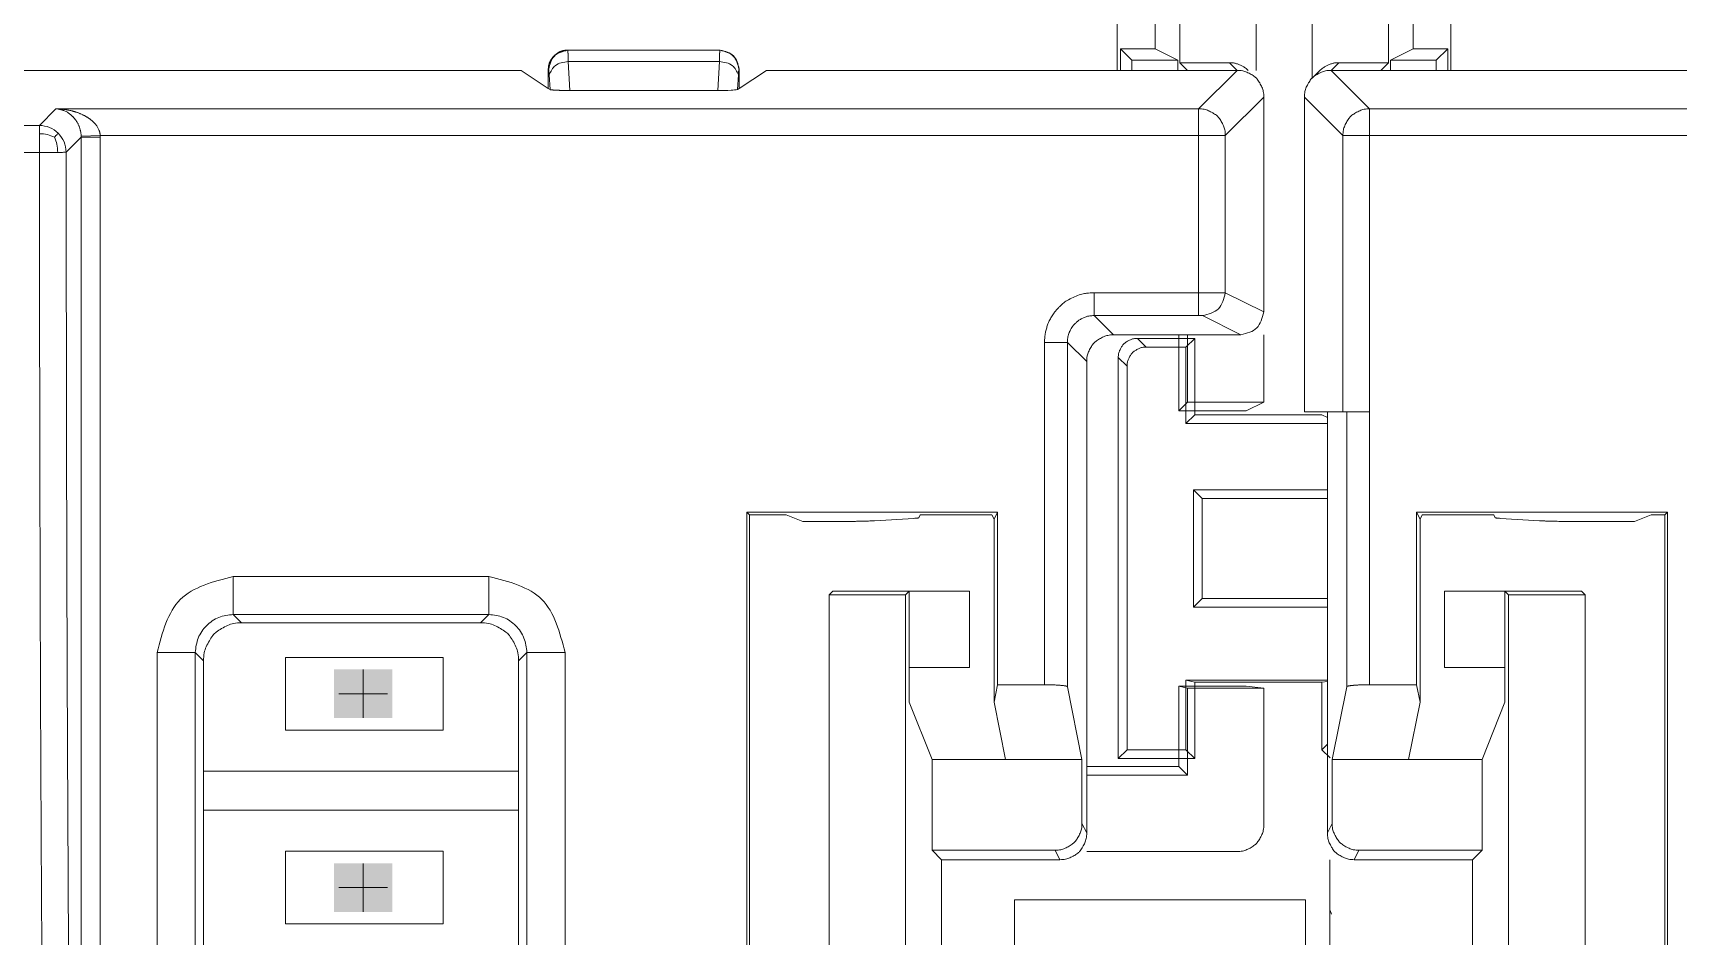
# Model space of a CAD drawing. Header units: inches. Extents: x 75782 to 87231, y -34126 to -18655.
# Drawn here: x 78705 to 78776.4, y -29340 to -29300.8 of the extents above; entities that cross this region are included whole.
import ezdxf

# ---------------------------------------------------------------- set-up
doc = ezdxf.new("R2010")
doc.units = ezdxf.units.IN
doc.header["$MEASUREMENT"] = 0
doc.linetypes.add('DASHED', pattern=[19.05, 12.7, -6.35])
doc.layers.add('COMPONENTES', color=251, linetype='Continuous', lineweight=18)

# ---------------------------------------------------------------- blocks, each defined once
blk = doc.blocks.new('AK2-XM')
at = {"layer": 'COMPONENTES'}
for p, q in [((31785.659, 23374.168), (31785.659, 23401.836)), ((32010.949, 23374.168), (32010.949, 23401.836)), ((31779.628, 23373.817), (31779.628, 23378.604)), ((32016.98, 23374.168), (32016.98, 23378.604)), ((31782.948, 23374.499), (31782.948, 23377.469)), ((32013.66, 23377.469), (32013.66, 23374.499)), ((31784.02, 23375.101), (31784.02, 23376.397)), ((32012.588, 23376.397), (32012.588, 23375.101)), ((31784.02, 23375.101), (31783.03, 23374.606)), ((31784.02, 23375.101), (31785.518, 23375.101)), ((31785.518, 23375.101), (31785.023, 23374.606)), ((31785.518, 23375.101), (31785.518, 23374.168)), ((32012.588, 23375.101), (32011.091, 23375.101)), ((32011.091, 23375.101), (32011.586, 23374.606)), ((32011.091, 23375.101), (32011.091, 23374.168)), ((32013.579, 23374.606), (32012.588, 23375.101)), ((31780.461, 23374.168), (31780.792, 23374.499)), ((31780.792, 23374.499), (31782.948, 23374.499)), ((31782.618, 23374.168), (31782.948, 23374.499)), ((31785.023, 23374.606), (31783.03, 23374.606)), ((31783.03, 23374.606), (31783.03, 23374.168)), ((31785.023, 23374.606), (31785.023, 23374.168)), ((31987.068, 23375.048), (31993.705, 23375.048)), ((31987.068, 23375.048), (31987.078, 23375.041)), ((31987.078, 23375.041), (31993.695, 23375.041)), ((31987.108, 23374.557), (31993.666, 23374.557)), ((31987.108, 23374.557), (31987.174, 23373.293)), ((31993.666, 23374.557), (31993.599, 23373.293)), ((31993.705, 23375.048), (31993.695, 23375.041)), ((32011.586, 23374.606), (32011.586, 23374.168)), ((32013.579, 23374.606), (32011.586, 23374.606)), ((32013.579, 23374.168), (32013.579, 23374.606)), ((32013.66, 23374.499), (32015.817, 23374.499)), ((32013.66, 23374.499), (32013.99, 23374.168)), ((32015.817, 23374.499), (32016.147, 23374.168)), ((31779.639, 23373.828), (31779.969, 23374.158)), ((31800.896, 23374.168), (31780.459, 23374.168)), ((31782.129, 23372.498), (31780.459, 23374.168)), ((31780.461, 23374.168), (31782.618, 23374.168)), ((31985.061, 23374.168), (31934.324, 23374.168)), ((31986.239, 23373.383), (31985.061, 23374.168)), ((31986.239, 23374.22), (31986.25, 23374.212)), ((31986.239, 23374.22), (31986.239, 23373.383)), ((31986.279, 23373.97), (31986.313, 23373.334)), ((31994.494, 23373.97), (31994.461, 23373.334)), ((31994.534, 23374.22), (31994.523, 23374.212)), ((31994.534, 23374.22), (31994.534, 23373.383)), ((31994.534, 23373.383), (31995.713, 23374.168)), ((32016.15, 23374.168), (31995.713, 23374.168)), ((32016.147, 23374.168), (32013.99, 23374.168)), ((32014.48, 23372.498), (32016.15, 23374.168)), ((31779.298, 23373.008), (31779.298, 23359.341)), ((31780.968, 23371.338), (31779.298, 23373.008)), ((31986.313, 23373.334), (31986.239, 23373.383)), ((31993.599, 23373.293), (31987.174, 23373.293)), ((31994.461, 23373.334), (31994.534, 23373.383)), ((32015.64, 23371.338), (32017.31, 23373.008)), ((32017.31, 23363.674), (32017.31, 23373.008)), ((31782.129, 23372.498), (31822.625, 23372.498)), ((31782.129, 23372.498), (31782.129, 23371.338)), ((31964.858, 23372.498), (31964.139, 23371.779)), ((32014.48, 23372.498), (31964.858, 23372.498)), ((32014.48, 23371.338), (32014.48, 23372.498)), ((31964.139, 23371.779), (31823.344, 23371.779)), ((31964.139, 23371.779), (31964.139, 23371.416)), ((31780.968, 23371.338), (31780.968, 23359.341)), ((31782.129, 23371.338), (31780.968, 23371.338)), ((31782.129, 23371.338), (31820.703, 23371.338)), ((31782.129, 23371.338), (31782.129, 23359.341)), ((31964.139, 23371.416), (31964.139, 23370.594)), ((31965.952, 23371.271), (31965.3, 23370.618)), ((31965.951, 23371.31), (31966.78, 23371.338)), ((31965.952, 23291.391), (31965.952, 23371.271)), ((31966.781, 23371.271), (31965.952, 23371.271)), ((31966.78, 23371.338), (32014.48, 23371.338)), ((31966.781, 23291.391), (31966.781, 23371.271)), ((32014.48, 23364.512), (32014.48, 23371.338)), ((32014.48, 23371.338), (32015.64, 23371.338)), ((32015.64, 23364.509), (32015.64, 23371.338)), ((31964.139, 23370.594), (31823.344, 23370.594)), ((32014.48, 23364.512), (32009.944, 23364.512)), ((32009.944, 23364.512), (32009.944, 23363.517)), ((32014.48, 23363.517), (32014.48, 23364.512)), ((32017.31, 23363.674), (32015.64, 23364.509)), ((32014.48, 23363.517), (32009.944, 23363.517)), ((32010.782, 23362.679), (32009.944, 23363.517)), ((32016.315, 23362.679), (32014.646, 23363.514)), ((31772.043, 23362.526), (31772.423, 23362.146)), ((31772.043, 23362.526), (31774.532, 23362.526)), ((31774.532, 23362.526), (31774.153, 23362.146)), ((31774.532, 23362.526), (31774.532, 23359.207)), ((32007.788, 23362.355), (32007.788, 23347.484)), ((32008.783, 23362.355), (32008.783, 23347.399)), ((32009.62, 23361.518), (32008.783, 23362.355)), ((32016.315, 23362.679), (32010.782, 23362.679)), ((32013.615, 23362.679), (32013.615, 23359.373)), ((32013.994, 23359.753), (32013.994, 23362.679)), ((32017.31, 23362.679), (32017.31, 23359.753)), ((31771.214, 23361.696), (31771.214, 23344.275)), ((31771.214, 23361.696), (31771.593, 23361.317)), ((31772.423, 23362.146), (31774.153, 23362.146)), ((31774.153, 23362.146), (31774.153, 23358.828)), ((31771.593, 23344.654), (31771.593, 23361.317)), ((32009.62, 23361.518), (32009.62, 23341.045)), ((32013.615, 23359.373), (32013.994, 23359.753)), ((32017.31, 23359.753), (32013.994, 23359.753)), ((32016.551, 23359.373), (32017.31, 23359.753)), ((31774.532, 23359.207), (31774.153, 23358.828)), ((31774.153, 23358.828), (31780.296, 23358.828)), ((31774.532, 23359.207), (31780.057, 23359.207)), ((31780.296, 23359.341), (31779.298, 23359.341)), ((31780.057, 23359.207), (31780.296, 23359.088)), ((31780.296, 23359.341), (31780.296, 23341.045)), ((31780.968, 23359.341), (31780.296, 23359.341)), ((31781.133, 23359.341), (31780.968, 23359.341)), ((31781.133, 23359.341), (31781.133, 23347.399)), ((31782.129, 23359.341), (31781.133, 23359.341)), ((31782.129, 23359.341), (31782.129, 23347.484)), ((32016.551, 23359.373), (32013.615, 23359.373)), ((31774.474, 23355.947), (31780.296, 23355.947)), ((31774.474, 23350.854), (31774.474, 23355.947)), ((31774.474, 23355.947), (31774.854, 23355.568)), ((31780.296, 23355.568), (31774.854, 23355.568)), ((31774.854, 23355.568), (31774.854, 23351.233)), ((31795.062, 23354.982), (31784.165, 23354.982)), ((31784.165, 23347.484), (31784.165, 23354.982)), ((31784.317, 23354.679), (31784.165, 23354.982)), ((31784.317, 23354.679), (31784.411, 23354.866)), ((31784.317, 23346.724), (31784.317, 23354.679)), ((31784.411, 23354.866), (31787.522, 23354.866)), ((31787.587, 23354.736), (31787.522, 23354.866)), ((31787.809, 23354.708), (31789.511, 23354.605)), ((31790.948, 23354.576), (31793.627, 23354.576)), ((31794.352, 23354.866), (31793.627, 23354.576)), ((31794.352, 23354.866), (31794.946, 23354.866)), ((31795.062, 23354.982), (31794.946, 23354.866)), ((31794.946, 23280.365), (31794.946, 23354.866)), ((31795.062, 23354.982), (31795.062, 23280.25)), ((31994.855, 23354.982), (31994.855, 23280.25)), ((31994.855, 23354.982), (32005.751, 23354.982)), ((31994.855, 23354.982), (31994.971, 23354.866)), ((31994.971, 23354.866), (31994.971, 23280.365)), ((31994.971, 23354.866), (31996.563, 23354.866)), ((31997.289, 23354.576), (31996.563, 23354.866)), ((31997.289, 23354.576), (31998.968, 23354.576)), ((32000.405, 23354.605), (32002.107, 23354.708)), ((32002.394, 23354.866), (32002.329, 23354.736)), ((32002.394, 23354.866), (32005.506, 23354.866)), ((32005.506, 23354.866), (32005.599, 23354.679)), ((32005.751, 23354.982), (32005.599, 23354.679)), ((32005.599, 23346.724), (32005.599, 23354.679)), ((32005.751, 23347.484), (32005.751, 23354.982)), ((31785.385, 23351.548), (31785.385, 23348.23)), ((31785.385, 23351.548), (31788.006, 23351.548)), ((31788.006, 23348.23), (31788.006, 23351.548)), ((31791.324, 23351.548), (31788.006, 23351.548)), ((31788.006, 23351.548), (31788.164, 23351.389)), ((31791.483, 23351.389), (31791.324, 23351.548)), ((31983.659, 23352.188), (31972.559, 23352.188)), ((31972.559, 23350.535), (31972.559, 23352.188)), ((31983.659, 23352.188), (31983.659, 23350.535)), ((31998.434, 23351.389), (31998.592, 23351.548)), ((32001.91, 23351.548), (31998.592, 23351.548)), ((32001.91, 23351.548), (32001.752, 23351.389)), ((32001.91, 23348.23), (32001.91, 23351.548)), ((32001.91, 23351.548), (32004.532, 23351.548)), ((32004.532, 23351.548), (32004.532, 23348.23)), ((31774.854, 23351.233), (31774.474, 23350.854)), ((31780.296, 23350.854), (31774.474, 23350.854)), ((31774.854, 23351.233), (31780.296, 23351.233)), ((31788.164, 23283.842), (31788.164, 23351.389)), ((31788.164, 23351.389), (31791.483, 23351.389)), ((31791.483, 23351.389), (31791.483, 23283.842)), ((31998.434, 23351.389), (31998.434, 23283.842)), ((32001.752, 23351.389), (31998.434, 23351.389)), ((32001.752, 23283.842), (32001.752, 23351.389)), ((31983.659, 23350.535), (31972.559, 23350.535)), ((31972.559, 23350.535), (31972.92, 23350.174)), ((31972.92, 23350.174), (31983.298, 23350.174)), ((31983.298, 23350.174), (31983.659, 23350.535)), ((31969.253, 23286.349), (31969.253, 23348.882)), ((31969.253, 23348.882), (31970.906, 23348.882)), ((31970.906, 23286.349), (31970.906, 23348.882)), ((31970.906, 23348.882), (31971.267, 23348.521)), ((31981.672, 23348.672), (31974.829, 23348.672)), ((31974.829, 23345.514), (31974.829, 23348.672)), ((31981.672, 23345.514), (31981.672, 23348.672)), ((31984.951, 23348.521), (31985.312, 23348.882)), ((31985.312, 23348.882), (31985.312, 23286.349)), ((31985.312, 23348.882), (31986.964, 23348.882)), ((31986.964, 23348.882), (31986.964, 23286.349)), ((31788.006, 23348.23), (31785.385, 23348.23)), ((31788.006, 23348.23), (31788.006, 23346.724)), ((31971.267, 23286.71), (31971.267, 23348.521)), ((31978.198, 23346.04), (31978.198, 23348.146)), ((31984.951, 23286.71), (31984.951, 23348.521)), ((32004.532, 23348.23), (32001.91, 23348.23)), ((32001.91, 23346.724), (32001.91, 23348.23)), ((31780.296, 23347.688), (31774.153, 23347.688)), ((31774.153, 23347.688), (31774.153, 23344.654)), ((31774.153, 23347.688), (31774.532, 23347.593)), ((31780.057, 23347.593), (31774.532, 23347.593)), ((31774.532, 23344.275), (31774.532, 23347.593)), ((31780.296, 23347.623), (31780.057, 23347.593)), ((31780.057, 23347.593), (31780.057, 23344.656)), ((31780.503, 23344.24), (31781.133, 23347.399)), ((31782.129, 23347.484), (31784.165, 23347.484)), ((31784.165, 23347.484), (31784.317, 23346.724)), ((32005.751, 23347.484), (32005.599, 23346.724)), ((32007.788, 23347.484), (32005.751, 23347.484)), ((32009.413, 23344.24), (32008.783, 23347.399)), ((32013.615, 23347.427), (32016.551, 23347.427)), ((32013.615, 23347.427), (32013.615, 23343.938)), ((32013.994, 23347.333), (32013.615, 23347.427)), ((32013.994, 23347.333), (32017.31, 23347.333)), ((32013.994, 23343.558), (32013.994, 23347.333)), ((32016.551, 23347.427), (32017.31, 23347.333)), ((32017.31, 23347.333), (32017.31, 23341.401)), ((31784.317, 23346.724), (31783.821, 23344.24)), ((31788.006, 23346.724), (31787.014, 23344.24)), ((31979.25, 23347.093), (31977.145, 23347.093)), ((32002.902, 23344.24), (32001.91, 23346.724)), ((32005.599, 23346.724), (32006.095, 23344.24)), ((31981.672, 23345.514), (31974.829, 23345.514)), ((31771.214, 23344.275), (31771.593, 23344.654)), ((31774.153, 23344.654), (31771.593, 23344.654)), ((31774.532, 23344.275), (31774.153, 23344.654)), ((31780.057, 23344.656), (31780.296, 23344.895)), ((31780.41, 23344.302), (31780.057, 23344.656)), ((31774.532, 23344.275), (31771.214, 23344.275)), ((31783.821, 23344.24), (31780.503, 23344.24)), ((31780.503, 23341.459), (31780.503, 23344.24)), ((31783.821, 23344.24), (31787.014, 23344.24)), ((31787.014, 23340.298), (31787.014, 23344.24)), ((31984.951, 23343.724), (31971.267, 23343.724)), ((32002.902, 23344.24), (32002.902, 23340.298)), ((32006.095, 23344.24), (32002.902, 23344.24)), ((32006.095, 23344.24), (32009.413, 23344.24)), ((32009.413, 23341.459), (32009.413, 23344.24)), ((32009.62, 23343.938), (32013.615, 23343.938)), ((32013.994, 23343.558), (32013.615, 23343.938)), ((32013.994, 23343.558), (32009.62, 23343.558)), ((31984.951, 23342.04), (31971.267, 23342.04)), ((31780.503, 23341.459), (31780.296, 23341.045)), ((32009.413, 23341.459), (32009.62, 23341.045)), ((31781.664, 23340.298), (31781.457, 23339.884)), ((31787.014, 23340.298), (31781.664, 23340.298)), ((31787.014, 23340.298), (31786.6, 23339.884)), ((31981.672, 23340.25), (31974.829, 23340.25)), ((31974.829, 23337.092), (31974.829, 23340.25)), ((31981.672, 23337.092), (31981.672, 23340.25)), ((32002.902, 23340.298), (32008.252, 23340.298)), ((32003.316, 23339.884), (32002.902, 23340.298)), ((32008.252, 23340.298), (32008.459, 23339.884)), ((32016.149, 23340.24), (32009.62, 23340.24)), ((31780.396, 23331.828), (31780.396, 23339.884)), ((31781.457, 23339.884), (31786.6, 23339.884)), ((31786.6, 23339.884), (31786.6, 23295.348)), ((31978.198, 23337.618), (31978.198, 23339.724)), ((32003.316, 23339.884), (32003.316, 23295.348)), ((32008.459, 23339.884), (32003.316, 23339.884)), ((31979.25, 23338.671), (31977.145, 23338.671)), ((31779.343, 23338.145), (31766.71, 23338.145)), ((31766.71, 23338.145), (31766.71, 23331.828)), ((31779.343, 23331.828), (31779.343, 23338.145)), ((31780.41, 23337.671), (31780.468, 23337.525)), ((31981.672, 23337.092), (31974.829, 23337.092))]:
    blk.add_line(p, q, dxfattribs=at)
at = {"layer": 'COMPONENTES', "linetype": 'Continuous'}
blk.add_line((31779.3, 23363.543), (31779.3, 23372.877), dxfattribs=at)
at = {"layer": 'COMPONENTES'}
for points, knots in [([(31780.792, 23374.499), (31780.731, 23374.498), (31780.624, 23374.496), (31780.476, 23374.459), (31780.347, 23374.41), (31780.221, 23374.353), (31780.089, 23374.274), (31780.013, 23374.2), (31779.969, 23374.158)], [0, 0, 0, 0, 0.204052, 0.355071, 0.510957, 0.666849, 0.817954, 1.02213, 1.02213, 1.02213, 1.02213]), ([(31987.068, 23375.048), (31987.04, 23375.048), (31986.993, 23375.047), (31986.941, 23375.038), (31986.91, 23375.031), (31986.89, 23375.027), (31986.866, 23375.021), (31986.838, 23375.013), (31986.81, 23375.004), (31986.782, 23374.993), (31986.754, 23374.98), (31986.729, 23374.968), (31986.706, 23374.957), (31986.685, 23374.946), (31986.664, 23374.934), (31986.643, 23374.921), (31986.623, 23374.907), (31986.603, 23374.892), (31986.583, 23374.878), (31986.563, 23374.863), (31986.544, 23374.848), (31986.526, 23374.832), (31986.508, 23374.815), (31986.491, 23374.797), (31986.473, 23374.78), (31986.456, 23374.762), (31986.44, 23374.744), (31986.424, 23374.725), (31986.41, 23374.705), (31986.395, 23374.685), (31986.381, 23374.665), (31986.367, 23374.645), (31986.354, 23374.624), (31986.342, 23374.603), (31986.33, 23374.581), (31986.32, 23374.56), (31986.31, 23374.539), (31986.299, 23374.516), (31986.288, 23374.491), (31986.277, 23374.461), (31986.268, 23374.429), (31986.26, 23374.397), (31986.253, 23374.366), (31986.245, 23374.328), (31986.24, 23374.279), (31986.239, 23374.241), (31986.239, 23374.22)], [0, 0, 0, 0, 0.093869, 0.157717, 0.177198, 0.19786, 0.227811, 0.261075, 0.294497, 0.327941, 0.361785, 0.395045, 0.42173, 0.448102, 0.475242, 0.502823, 0.53042, 0.557989, 0.585321, 0.612645, 0.640166, 0.667704, 0.695118, 0.722523, 0.749964, 0.777419, 0.80499, 0.832547, 0.859914, 0.887279, 0.914756, 0.942252, 0.969816, 0.997406, 1.024763, 1.051537, 1.076905, 1.102326, 1.135651, 1.169987, 1.20875, 1.246032, 1.281811, 1.317027, 1.375338, 1.445609, 1.445609, 1.445609, 1.445609]), ([(31987.078, 23375.041), (31986.859, 23374.984), (31986.421, 23374.87), (31986.307, 23374.432), (31986.25, 23374.212)], [0, 0, 0, 0, 0.70348, 1.407324, 1.407324, 1.407324, 1.407324]), ([(31986.279, 23373.97), (31986.352, 23374.123), (31986.515, 23374.465), (31986.896, 23374.524), (31987.108, 23374.557)], [0, 0, 0, 0, 0.535699, 1.202825, 1.202825, 1.202825, 1.202825]), ([(31987.108, 23374.557), (31987.106, 23374.63), (31987.103, 23374.74), (31987.097, 23374.853), (31987.095, 23374.898), (31987.094, 23374.913), (31987.093, 23374.93), (31987.092, 23374.948), (31987.09, 23374.965), (31987.089, 23374.979), (31987.088, 23374.991), (31987.086, 23375.003), (31987.085, 23375.017), (31987.083, 23375.028), (31987.081, 23375.037), (31987.079, 23375.04), (31987.078, 23375.041)], [0, 0, 0, 0, 0.247065, 0.3682761, 0.3812536, 0.3978966, 0.4168811, 0.4390739, 0.4573301, 0.4748063, 0.4865948, 0.4991488, 0.5154977, 0.5310966, 0.5379409, 0.5441019, 0.5441019, 0.5441019, 0.5441019]), ([(31993.666, 23374.557), (31993.667, 23374.604), (31993.669, 23374.695), (31993.673, 23374.801), (31993.677, 23374.875), (31993.679, 23374.91), (31993.681, 23374.934), (31993.682, 23374.95), (31993.683, 23374.965), (31993.684, 23374.979), (31993.685, 23374.991), (31993.687, 23375.003), (31993.688, 23375.016), (31993.69, 23375.028), (31993.692, 23375.037), (31993.694, 23375.04), (31993.695, 23375.041)], [0, 0, 0, 0, 0.1591684, 0.3037741, 0.3583799, 0.4055909, 0.4221178, 0.4402804, 0.4570959, 0.4743751, 0.4861607, 0.4987317, 0.5152829, 0.5310694, 0.5379325, 0.5441064, 0.5441064, 0.5441064, 0.5441064]), ([(31993.666, 23374.557), (31993.877, 23374.524), (31994.258, 23374.465), (31994.421, 23374.123), (31994.494, 23373.97)], [0, 0, 0, 0, 0.667126, 1.202825, 1.202825, 1.202825, 1.202825]), ([(31993.695, 23375.041), (31993.914, 23374.984), (31994.352, 23374.87), (31994.466, 23374.432), (31994.523, 23374.212)], [0, 0, 0, 0, 0.70348, 1.407324, 1.407324, 1.407324, 1.407324]), ([(31993.705, 23375.048), (31993.925, 23374.992), (31994.364, 23374.879), (31994.478, 23374.439), (31994.534, 23374.22)], [0, 0, 0, 0, 0.704295, 1.408225, 1.408225, 1.408225, 1.408225]), ([(32016.639, 23374.158), (32016.595, 23374.2), (32016.519, 23374.274), (32016.388, 23374.353), (32016.262, 23374.41), (32016.133, 23374.459), (32015.984, 23374.496), (32015.878, 23374.498), (32015.817, 23374.499)], [0, 0, 0, 0, 0.204176, 0.35528, 0.511172, 0.667058, 0.818077, 1.02213, 1.02213, 1.02213, 1.02213]), ([(31779.298, 23373.008), (31779.3, 23373.09), (31779.303, 23373.236), (31779.377, 23373.441), (31779.47, 23373.615), (31779.554, 23373.75), (31779.628, 23373.838), (31779.716, 23373.912), (31779.851, 23373.996), (31780.026, 23374.089), (31780.23, 23374.163), (31780.376, 23374.167), (31780.459, 23374.168)], [0, 0, 0, 0, 0.273484, 0.487793, 0.721609, 0.93584, 1.02062, 1.1054, 1.319632, 1.553447, 1.767756, 2.04124, 2.04124, 2.04124, 2.04124]), ([(31986.279, 23373.97), (31986.278, 23374), (31986.275, 23374.051), (31986.27, 23374.106), (31986.267, 23374.136), (31986.265, 23374.148), (31986.264, 23374.158), (31986.263, 23374.166), (31986.262, 23374.174), (31986.261, 23374.181), (31986.259, 23374.188), (31986.258, 23374.193), (31986.257, 23374.199), (31986.255, 23374.204), (31986.253, 23374.209), (31986.251, 23374.211), (31986.25, 23374.212)], [0, 0, 0, 0, 0.1020299, 0.1693083, 0.1856834, 0.2021264, 0.2109481, 0.2207644, 0.2294747, 0.2383212, 0.2444549, 0.2506676, 0.2571546, 0.2637483, 0.269351, 0.274622, 0.274622, 0.274622, 0.274622]), ([(31994.494, 23373.97), (31994.495, 23373.994), (31994.498, 23374.039), (31994.502, 23374.093), (31994.506, 23374.129), (31994.508, 23374.146), (31994.509, 23374.156), (31994.51, 23374.163), (31994.511, 23374.171), (31994.512, 23374.18), (31994.514, 23374.187), (31994.515, 23374.193), (31994.516, 23374.197), (31994.518, 23374.202), (31994.519, 23374.208), (31994.522, 23374.211), (31994.523, 23374.212)], [0, 0, 0, 0, 0.0797072, 0.1524792, 0.1800925, 0.2026997, 0.2089502, 0.2161351, 0.2257024, 0.2362612, 0.2439099, 0.2510053, 0.2558118, 0.2608552, 0.26798, 0.2745787, 0.2745787, 0.2745787, 0.2745787]), ([(32016.15, 23374.168), (32016.232, 23374.167), (32016.378, 23374.163), (32016.583, 23374.089), (32016.757, 23373.996), (32016.892, 23373.912), (32016.98, 23373.838), (32017.054, 23373.75), (32017.138, 23373.615), (32017.231, 23373.441), (32017.305, 23373.236), (32017.309, 23373.09), (32017.31, 23373.008)], [0, 0, 0, 0, 0.273484, 0.487793, 0.721609, 0.93584, 1.02062, 1.1054, 1.319632, 1.553447, 1.767756, 2.04124, 2.04124, 2.04124, 2.04124]), ([(31987.174, 23373.293), (31987.162, 23373.293), (31987.142, 23373.293), (31987.121, 23373.293), (31987.108, 23373.293), (31987.09, 23373.294), (31987.056, 23373.294), (31987.008, 23373.294), (31986.958, 23373.295), (31986.911, 23373.296), (31986.866, 23373.297), (31986.832, 23373.297), (31986.809, 23373.298), (31986.792, 23373.298), (31986.773, 23373.299), (31986.75, 23373.3), (31986.725, 23373.3), (31986.702, 23373.301), (31986.681, 23373.302), (31986.659, 23373.303), (31986.633, 23373.304), (31986.603, 23373.305), (31986.573, 23373.307), (31986.548, 23373.308), (31986.526, 23373.309), (31986.505, 23373.31), (31986.479, 23373.312), (31986.452, 23373.314), (31986.425, 23373.316), (31986.4, 23373.319), (31986.375, 23373.321), (31986.355, 23373.324), (31986.341, 23373.326), (31986.334, 23373.327), (31986.328, 23373.329), (31986.324, 23373.33), (31986.322, 23373.33), (31986.319, 23373.331), (31986.316, 23373.332), (31986.314, 23373.333), (31986.313, 23373.334)], [0, 0, 0, 0, 0.039866, 0.0652922, 0.0730144, 0.0808556, 0.1268095, 0.1864381, 0.2415044, 0.2950033, 0.346716, 0.3920284, 0.4080674, 0.4241249, 0.4473386, 0.4733911, 0.502454, 0.5301537, 0.5515534, 0.5728496, 0.6040354, 0.6375524, 0.6724003, 0.7044568, 0.7242521, 0.7442711, 0.7763593, 0.8101008, 0.8374478, 0.8652162, 0.8943277, 0.9215583, 0.932288, 0.9424302, 0.9475054, 0.9523084, 0.9546267, 0.9570988, 0.9610933, 0.9657242, 0.9657242, 0.9657242, 0.9657242]), ([(31993.599, 23373.293), (31993.792, 23373.292), (31994.08, 23373.291), (31994.366, 23373.323), (31994.461, 23373.334)], [0, 0, 0, 0, 0.6459799, 0.9648032, 0.9648032, 0.9648032, 0.9648032]), ([(31780.968, 23371.338), (31780.97, 23371.42), (31780.973, 23371.566), (31781.048, 23371.77), (31781.141, 23371.944), (31781.225, 23372.08), (31781.299, 23372.168), (31781.387, 23372.241), (31781.522, 23372.326), (31781.696, 23372.418), (31781.9, 23372.493), (31782.047, 23372.496), (31782.129, 23372.498)], [0, 0, 0, 0, 0.273176, 0.487294, 0.721112, 0.935365, 1.020165, 1.104966, 1.319219, 1.553037, 1.767154, 2.040331, 2.040331, 2.040331, 2.040331]), ([(31966.78, 23371.338), (31966.778, 23371.361), (31966.775, 23371.399), (31966.767, 23371.44), (31966.762, 23371.462), (31966.758, 23371.477), (31966.753, 23371.498), (31966.746, 23371.521), (31966.738, 23371.544), (31966.731, 23371.562), (31966.725, 23371.577), (31966.713, 23371.603), (31966.695, 23371.646), (31966.666, 23371.703), (31966.631, 23371.76), (31966.589, 23371.814), (31966.542, 23371.865), (31966.496, 23371.911), (31966.453, 23371.954), (31966.413, 23371.991), (31966.372, 23372.025), (31966.331, 23372.055), (31966.293, 23372.081), (31966.256, 23372.105), (31966.22, 23372.129), (31966.181, 23372.154), (31966.139, 23372.178), (31966.094, 23372.203), (31966.045, 23372.227), (31965.993, 23372.251), (31965.941, 23372.275), (31965.89, 23372.297), (31965.84, 23372.317), (31965.795, 23372.333), (31965.754, 23372.346), (31965.718, 23372.358), (31965.682, 23372.369), (31965.644, 23372.381), (31965.601, 23372.394), (31965.554, 23372.407), (31965.505, 23372.418), (31965.446, 23372.43), (31965.378, 23372.445), (31965.263, 23372.467), (31965.09, 23372.49), (31964.942, 23372.495), (31964.858, 23372.498)], [0, 0, 0, 0, 0.077329, 0.127727, 0.140444, 0.154347, 0.18054, 0.21055, 0.237053, 0.259873, 0.276173, 0.292129, 0.355611, 0.431259, 0.507636, 0.580991, 0.660204, 0.738497, 0.800512, 0.861836, 0.92128, 0.980588, 1.029832, 1.07837, 1.127239, 1.176734, 1.232247, 1.288551, 1.351022, 1.414168, 1.479116, 1.544104, 1.602415, 1.659221, 1.703581, 1.746679, 1.787359, 1.828686, 1.882332, 1.935573, 1.993993, 2.049266, 2.137872, 2.228342, 2.441456, 2.723151, 2.723151, 2.723151, 2.723151]), ([(31965.951, 23371.31), (31965.949, 23371.354), (31965.945, 23371.427), (31965.93, 23371.507), (31965.92, 23371.55), (31965.912, 23371.582), (31965.901, 23371.627), (31965.885, 23371.682), (31965.865, 23371.738), (31965.842, 23371.791), (31965.815, 23371.842), (31965.789, 23371.889), (31965.765, 23371.932), (31965.742, 23371.97), (31965.718, 23372.005), (31965.695, 23372.035), (31965.673, 23372.061), (31965.653, 23372.085), (31965.634, 23372.108), (31965.613, 23372.132), (31965.59, 23372.156), (31965.566, 23372.181), (31965.539, 23372.204), (31965.505, 23372.233), (31965.462, 23372.27), (31965.409, 23372.31), (31965.353, 23372.348), (31965.294, 23372.379), (31965.233, 23372.406), (31965.186, 23372.424), (31965.155, 23372.437), (31965.134, 23372.445), (31965.11, 23372.453), (31965.082, 23372.461), (31965.053, 23372.468), (31965.026, 23372.474), (31965.002, 23372.48), (31964.971, 23372.486), (31964.923, 23372.494), (31964.882, 23372.497), (31964.858, 23372.498)], [0, 0, 0, 0, 0.148604, 0.245305, 0.270582, 0.297908, 0.356668, 0.424731, 0.490779, 0.555337, 0.619401, 0.683012, 0.7348, 0.786159, 0.831558, 0.876537, 0.91222, 0.947277, 0.98033, 1.013888, 1.052992, 1.091326, 1.130924, 1.171216, 1.243669, 1.319854, 1.393447, 1.46851, 1.546201, 1.614504, 1.63749, 1.660358, 1.689457, 1.721733, 1.757048, 1.789852, 1.815335, 1.839781, 1.8979, 1.977311, 1.977311, 1.977311, 1.977311]), ([(32014.48, 23372.498), (32014.562, 23372.496), (32014.708, 23372.493), (32014.912, 23372.418), (32015.086, 23372.326), (32015.222, 23372.241), (32015.31, 23372.168), (32015.383, 23372.08), (32015.468, 23371.944), (32015.56, 23371.77), (32015.635, 23371.566), (32015.639, 23371.42), (32015.64, 23371.338)], [0, 0, 0, 0, 0.273176, 0.487294, 0.721112, 0.935365, 1.020165, 1.104966, 1.319219, 1.553037, 1.767154, 2.040331, 2.040331, 2.040331, 2.040331]), ([(31964.959, 23371.439), (31964.839, 23371.536), (31964.6, 23371.731), (31964.292, 23371.763), (31964.139, 23371.779)], [0, 0, 0, 0, 0.506268, 1.01237, 1.01237, 1.01237, 1.01237]), ([(31964.792, 23371.267), (31964.692, 23371.31), (31964.484, 23371.4), (31964.257, 23371.411), (31964.139, 23371.416)], [0, 0, 0, 0, 0.3608313, 0.7543013, 0.7543013, 0.7543013, 0.7543013]), ([(31964.792, 23371.267), (31964.813, 23371.289), (31964.847, 23371.324), (31964.884, 23371.362), (31964.904, 23371.381), (31964.916, 23371.393), (31964.93, 23371.407), (31964.943, 23371.42), (31964.953, 23371.43), (31964.957, 23371.436), (31964.959, 23371.439)], [0, 0, 0, 0, 0.1037281, 0.1625367, 0.1777874, 0.1958032, 0.2200526, 0.2447684, 0.2565898, 0.2678835, 0.2678835, 0.2678835, 0.2678835]), ([(31964.792, 23371.267), (31964.834, 23371.165), (31964.921, 23370.952), (31964.93, 23370.722), (31964.934, 23370.602)], [0, 0, 0, 0, 0.367185, 0.7661439, 0.7661439, 0.7661439, 0.7661439]), ([(31965.3, 23370.618), (31965.284, 23370.772), (31965.251, 23371.079), (31965.057, 23371.319), (31964.959, 23371.439)], [0, 0, 0, 0, 0.506102, 1.01237, 1.01237, 1.01237, 1.01237]), ([(31965.952, 23371.271), (31965.952, 23371.274), (31965.952, 23371.279), (31965.952, 23371.284), (31965.952, 23371.288), (31965.952, 23371.29), (31965.952, 23371.293), (31965.952, 23371.297), (31965.951, 23371.302), (31965.951, 23371.307), (31965.951, 23371.31)], [0, 0, 0, 0, 0.00985311, 0.01681195, 0.01934412, 0.0218101, 0.02482993, 0.02811175, 0.03495528, 0.04380992, 0.04380992, 0.04380992, 0.04380992]), ([(31966.781, 23371.271), (31966.781, 23371.276), (31966.781, 23371.284), (31966.781, 23371.294), (31966.781, 23371.301), (31966.781, 23371.304), (31966.781, 23371.308), (31966.78, 23371.314), (31966.78, 23371.324), (31966.78, 23371.332), (31966.78, 23371.338)], [0, 0, 0, 0, 0.01714997, 0.02929065, 0.03357858, 0.03755623, 0.04128752, 0.04523788, 0.05741898, 0.07503766, 0.07503766, 0.07503766, 0.07503766]), ([(31964.139, 23370.594), (31964.217, 23370.594), (31964.343, 23370.595), (31964.479, 23370.596), (31964.545, 23370.596), (31964.569, 23370.597), (31964.591, 23370.597), (31964.648, 23370.597), (31964.763, 23370.599), (31964.87, 23370.601), (31964.934, 23370.602)], [0, 0, 0, 0, 0.2609197, 0.4253681, 0.4553771, 0.4821533, 0.5042695, 0.5290451, 0.6739477, 0.8895565, 0.8895565, 0.8895565, 0.8895565]), ([(31964.139, 23370.594), (31964.144, 23365.49), (31964.154, 23356.31), (31964.193, 23344.982), (31964.238, 23336.69), (31964.276, 23330.392), (31964.315, 23324.067), (31964.373, 23315.902), (31964.47, 23304.979), (31964.571, 23296.232), (31964.627, 23291.391)], [0, 0, 0, 0, 17.12168, 30.791728, 38.000644, 44.933414, 51.918481, 59.218638, 72.320376, 88.560095, 88.560095, 88.560095, 88.560095]), ([(31964.934, 23370.602), (31964.99, 23370.603), (31965.072, 23370.605), (31965.156, 23370.608), (31965.187, 23370.609), (31965.198, 23370.61), (31965.214, 23370.61), (31965.241, 23370.612), (31965.27, 23370.612), (31965.291, 23370.617), (31965.3, 23370.618)], [0, 0, 0, 0, 0.1868598, 0.2745239, 0.2819985, 0.2912888, 0.3104213, 0.3370513, 0.3806726, 0.4089771, 0.4089771, 0.4089771, 0.4089771]), ([(31965.3, 23370.618), (31965.305, 23365.502), (31965.315, 23356.222), (31965.356, 23344.708), (31965.402, 23336.315), (31965.436, 23330.751), (31965.465, 23326.077), (31965.511, 23319.231), (31965.605, 23307.666), (31965.722, 23297.445), (31965.792, 23291.391)], [0, 0, 0, 0, 17.161466, 31.129116, 38.620325, 45.31609, 49.793835, 54.298535, 68.279971, 88.586871, 88.586871, 88.586871, 88.586871]), ([(32009.944, 23364.512), (32009.923, 23364.512), (32009.888, 23364.512), (32009.804, 23364.508), (32009.684, 23364.497), (32009.538, 23364.481), (32009.404, 23364.456), (32009.238, 23364.4), (32009.025, 23364.305), (32008.817, 23364.201), (32008.672, 23364.11), (32008.583, 23364.039), (32008.496, 23363.957), (32008.419, 23363.88), (32008.352, 23363.813), (32008.299, 23363.757), (32008.25, 23363.698), (32008.18, 23363.601), (32008.095, 23363.463), (32008.015, 23363.326), (32007.963, 23363.223), (32007.924, 23363.12), (32007.881, 23362.98), (32007.842, 23362.844), (32007.819, 23362.744), (32007.808, 23362.668), (32007.799, 23362.576), (32007.792, 23362.49), (32007.788, 23362.417), (32007.788, 23362.378), (32007.788, 23362.355)], [0, 0, 0, 0, 0.072154, 0.116481, 0.281891, 0.476547, 0.608196, 0.737898, 1.063469, 1.390601, 1.516317, 1.637173, 1.773489, 1.913587, 2.006275, 2.091082, 2.171994, 2.262043, 2.492481, 2.714332, 2.795946, 2.878426, 3.082903, 3.286093, 3.355049, 3.424343, 3.545962, 3.662019, 3.715556, 3.791783, 3.791783, 3.791783, 3.791783]), ([(32014.48, 23364.512), (32014.517, 23364.512), (32014.586, 23364.512), (32014.676, 23364.512), (32014.747, 23364.512), (32014.796, 23364.512), (32014.836, 23364.512), (32014.893, 23364.512), (32014.981, 23364.512), (32015.095, 23364.511), (32015.204, 23364.511), (32015.281, 23364.511), (32015.327, 23364.511), (32015.369, 23364.511), (32015.433, 23364.511), (32015.502, 23364.51), (32015.557, 23364.51), (32015.588, 23364.51), (32015.608, 23364.51), (32015.621, 23364.51), (32015.632, 23364.509), (32015.638, 23364.509), (32015.64, 23364.509)], [0, 0, 0, 0, 0.123891, 0.23343, 0.301058, 0.361017, 0.398192, 0.437085, 0.552184, 0.690733, 0.819581, 0.920045, 0.946571, 0.975427, 1.061743, 1.160004, 1.207421, 1.247058, 1.261522, 1.277035, 1.288711, 1.297798, 1.297798, 1.297798, 1.297798]), ([(32014.646, 23363.514), (32014.909, 23363.582), (32015.436, 23363.719), (32015.572, 23364.246), (32015.64, 23364.509)], [0, 0, 0, 0, 0.845002, 1.690267, 1.690267, 1.690267, 1.690267]), ([(32017.31, 23363.674), (32017.242, 23363.411), (32017.106, 23362.884), (32016.579, 23362.747), (32016.315, 23362.679)], [0, 0, 0, 0, 0.845268, 1.6908, 1.6908, 1.6908, 1.6908]), ([(32009.944, 23363.517), (32009.933, 23363.517), (32009.914, 23363.517), (32009.869, 23363.514), (32009.804, 23363.508), (32009.726, 23363.5), (32009.653, 23363.486), (32009.564, 23363.456), (32009.449, 23363.405), (32009.337, 23363.349), (32009.259, 23363.3), (32009.211, 23363.262), (32009.165, 23363.218), (32009.123, 23363.176), (32009.087, 23363.14), (32009.058, 23363.11), (32009.032, 23363.079), (32008.994, 23363.026), (32008.948, 23362.952), (32008.905, 23362.878), (32008.878, 23362.822), (32008.857, 23362.767), (32008.833, 23362.692), (32008.812, 23362.618), (32008.8, 23362.565), (32008.794, 23362.523), (32008.789, 23362.474), (32008.785, 23362.428), (32008.783, 23362.388), (32008.783, 23362.368), (32008.783, 23362.355)], [0, 0, 0, 0, 0.038861, 0.062735, 0.151823, 0.25666, 0.327555, 0.397402, 0.572731, 0.748896, 0.81658, 0.881649, 0.955051, 1.030492, 1.080403, 1.126069, 1.169635, 1.218119, 1.342207, 1.46167, 1.505614, 1.550024, 1.660145, 1.769577, 1.806714, 1.844034, 1.909535, 1.972042, 2.000875, 2.041929, 2.041929, 2.041929, 2.041929]), ([(32014.48, 23363.517), (32014.486, 23363.517), (32014.497, 23363.517), (32014.51, 23363.517), (32014.517, 23363.516), (32014.527, 23363.516), (32014.544, 23363.516), (32014.562, 23363.516), (32014.578, 23363.516), (32014.586, 23363.516), (32014.592, 23363.516), (32014.595, 23363.516), (32014.599, 23363.516), (32014.606, 23363.516), (32014.615, 23363.515), (32014.626, 23363.515), (32014.634, 23363.515), (32014.638, 23363.514), (32014.642, 23363.514), (32014.644, 23363.514), (32014.645, 23363.514), (32014.645, 23363.514), (32014.646, 23363.514)], [0, 0, 0, 0, 0.0218046, 0.0366452, 0.0420262, 0.0478854, 0.0700787, 0.0962459, 0.1104098, 0.1216735, 0.1252496, 0.1287189, 0.132987, 0.1380996, 0.1515038, 0.1655652, 0.1722756, 0.1783508, 0.1813782, 0.1840213, 0.1847818, 0.1854942, 0.1854942, 0.1854942, 0.1854942]), ([(31772.043, 23362.526), (31771.985, 23362.524), (31771.88, 23362.522), (31771.734, 23362.469), (31771.609, 23362.402), (31771.513, 23362.342), (31771.45, 23362.289), (31771.397, 23362.227), (31771.337, 23362.13), (31771.271, 23362.006), (31771.218, 23361.859), (31771.215, 23361.755), (31771.214, 23361.696)], [0, 0, 0, 0, 0.195377, 0.348493, 0.515601, 0.668718, 0.729318, 0.789917, 0.943034, 1.110142, 1.263258, 1.458635, 1.458635, 1.458635, 1.458635]), ([(32008.783, 23362.355), (32008.68, 23362.355), (32008.349, 23362.355), (32008.017, 23362.355), (32007.788, 23362.355)], [0, 0, 0, 0, 0.344098, 1.112895, 1.112895, 1.112895, 1.112895]), ([(32009.62, 23361.518), (32009.622, 23361.6), (32009.625, 23361.747), (32009.7, 23361.951), (32009.793, 23362.125), (32009.877, 23362.261), (32009.951, 23362.349), (32010.039, 23362.423), (32010.174, 23362.507), (32010.348, 23362.6), (32010.553, 23362.674), (32010.699, 23362.677), (32010.782, 23362.679)], [0, 0, 0, 0, 0.273528, 0.48789, 0.721842, 0.936206, 1.021045, 1.105884, 1.320247, 1.554199, 1.768562, 2.042089, 2.042089, 2.042089, 2.042089]), ([(31772.423, 23362.146), (31772.364, 23362.145), (31772.259, 23362.143), (31772.113, 23362.089), (31771.989, 23362.023), (31771.892, 23361.963), (31771.829, 23361.91), (31771.777, 23361.847), (31771.716, 23361.751), (31771.65, 23361.626), (31771.597, 23361.48), (31771.595, 23361.375), (31771.593, 23361.317)], [0, 0, 0, 0, 0.195377, 0.348493, 0.515601, 0.668718, 0.729318, 0.789917, 0.943034, 1.110142, 1.263258, 1.458635, 1.458635, 1.458635, 1.458635]), ([(31787.809, 23354.708), (31787.781, 23354.71), (31787.734, 23354.713), (31787.684, 23354.717), (31787.658, 23354.72), (31787.641, 23354.723), (31787.62, 23354.725), (31787.603, 23354.728), (31787.591, 23354.732), (31787.588, 23354.735), (31787.587, 23354.736)], [0, 0, 0, 0, 0.0958791, 0.1555807, 0.1690097, 0.1852226, 0.2126249, 0.2387782, 0.2458502, 0.2520733, 0.2520733, 0.2520733, 0.2520733]), ([(31790.948, 23354.576), (31790.94, 23354.576), (31790.928, 23354.576), (31790.915, 23354.576), (31790.909, 23354.576), (31790.873, 23354.576), (31790.783, 23354.577), (31790.642, 23354.577), (31790.486, 23354.578), (31790.344, 23354.58), (31790.214, 23354.582), (31790.116, 23354.584), (31790.044, 23354.586), (31789.994, 23354.587), (31789.943, 23354.588), (31789.893, 23354.589), (31789.844, 23354.591), (31789.792, 23354.593), (31789.733, 23354.595), (31789.676, 23354.597), (31789.626, 23354.599), (31789.589, 23354.601), (31789.558, 23354.603), (31789.541, 23354.604), (31789.533, 23354.604), (31789.529, 23354.604), (31789.522, 23354.605), (31789.515, 23354.605), (31789.511, 23354.605)], [0, 0, 0, 0, 0.026006, 0.041015, 0.044545, 0.047068, 0.15974, 0.347882, 0.52035, 0.681235, 0.825109, 0.955736, 1.011363, 1.067012, 1.123804, 1.182498, 1.233907, 1.2875, 1.359116, 1.431533, 1.478598, 1.525753, 1.557599, 1.580348, 1.582781, 1.585502, 1.5939, 1.60709, 1.60709, 1.60709, 1.60709]), ([(31998.968, 23354.576), (31998.976, 23354.576), (31998.989, 23354.576), (31999.003, 23354.576), (31999.011, 23354.576), (31999.027, 23354.576), (31999.061, 23354.576), (31999.119, 23354.577), (31999.189, 23354.577), (31999.268, 23354.577), (31999.35, 23354.578), (31999.421, 23354.579), (31999.478, 23354.579), (31999.528, 23354.58), (31999.584, 23354.58), (31999.648, 23354.581), (31999.713, 23354.582), (31999.799, 23354.584), (31999.908, 23354.586), (32000.031, 23354.589), (32000.149, 23354.593), (32000.248, 23354.597), (32000.326, 23354.601), (32000.369, 23354.603), (32000.385, 23354.604), (32000.388, 23354.604), (32000.395, 23354.605), (32000.401, 23354.605), (32000.405, 23354.605)], [0, 0, 0, 0, 0.02618, 0.042627, 0.047704, 0.052319, 0.097449, 0.161641, 0.246746, 0.331068, 0.429611, 0.520621, 0.570209, 0.618644, 0.688452, 0.760145, 0.832421, 0.906047, 1.047787, 1.198626, 1.320068, 1.442805, 1.531239, 1.583162, 1.584458, 1.586352, 1.594011, 1.607095, 1.607095, 1.607095, 1.607095]), ([(32002.107, 23354.708), (32002.14, 23354.71), (32002.189, 23354.714), (32002.241, 23354.718), (32002.263, 23354.721), (32002.272, 23354.722), (32002.284, 23354.724), (32002.3, 23354.726), (32002.316, 23354.728), (32002.325, 23354.734), (32002.329, 23354.736)], [0, 0, 0, 0, 0.1093044, 0.1665303, 0.1746921, 0.1842087, 0.1976395, 0.2145799, 0.2364871, 0.2516185, 0.2516185, 0.2516185, 0.2516185]), ([(31970.906, 23348.882), (31970.933, 23349.098), (31970.985, 23349.53), (31971.368, 23350.073), (31971.912, 23350.456), (31972.343, 23350.509), (31972.559, 23350.535)], [0, 0, 0, 0, 0.718708, 1.438875, 2.159042, 2.877751, 2.877751, 2.877751, 2.877751]), ([(31972.92, 23350.174), (31972.803, 23350.172), (31972.594, 23350.167), (31972.302, 23350.061), (31972.054, 23349.929), (31971.862, 23349.809), (31971.737, 23349.704), (31971.632, 23349.579), (31971.512, 23349.387), (31971.38, 23349.139), (31971.274, 23348.847), (31971.27, 23348.638), (31971.267, 23348.521)], [0, 0, 0, 0, 0.390247, 0.695866, 1.028531, 1.333257, 1.453782, 1.574308, 1.879034, 2.211699, 2.517318, 2.907565, 2.907565, 2.907565, 2.907565]), ([(31984.951, 23348.521), (31984.948, 23348.638), (31984.943, 23348.847), (31984.837, 23349.139), (31984.705, 23349.387), (31984.586, 23349.579), (31984.481, 23349.704), (31984.356, 23349.809), (31984.163, 23349.929), (31983.915, 23350.061), (31983.624, 23350.167), (31983.415, 23350.172), (31983.298, 23350.174)], [0, 0, 0, 0, 0.390247, 0.695866, 1.028531, 1.333257, 1.453782, 1.574308, 1.879034, 2.211699, 2.517318, 2.907565, 2.907565, 2.907565, 2.907565]), ([(31983.659, 23350.535), (31983.874, 23350.509), (31984.306, 23350.456), (31984.85, 23350.073), (31985.233, 23349.53), (31985.285, 23349.098), (31985.312, 23348.882)], [0, 0, 0, 0, 0.718708, 1.438875, 2.159042, 2.877751, 2.877751, 2.877751, 2.877751]), ([(31781.133, 23347.399), (31781.135, 23347.402), (31781.138, 23347.408), (31781.147, 23347.411), (31781.154, 23347.414), (31781.161, 23347.417), (31781.169, 23347.419), (31781.178, 23347.422), (31781.189, 23347.425), (31781.203, 23347.428), (31781.219, 23347.431), (31781.234, 23347.433), (31781.248, 23347.436), (31781.261, 23347.438), (31781.275, 23347.44), (31781.291, 23347.442), (31781.309, 23347.445), (31781.325, 23347.447), (31781.339, 23347.448), (31781.354, 23347.45), (31781.37, 23347.452), (31781.389, 23347.454), (31781.41, 23347.456), (31781.439, 23347.458), (31781.475, 23347.461), (31781.52, 23347.465), (31781.567, 23347.468), (31781.617, 23347.471), (31781.666, 23347.473), (31781.715, 23347.475), (31781.765, 23347.478), (31781.843, 23347.481), (31781.964, 23347.484), (31782.069, 23347.484), (31782.129, 23347.484)], [0, 0, 0, 0, 0.010939, 0.022401, 0.030357, 0.037959, 0.047174, 0.056766, 0.070761, 0.085516, 0.104719, 0.123364, 0.137637, 0.151474, 0.168363, 0.186209, 0.206976, 0.226825, 0.241309, 0.255331, 0.275099, 0.295187, 0.320148, 0.345325, 0.392269, 0.44177, 0.497741, 0.551856, 0.60842, 0.66123, 0.718818, 0.775281, 0.923267, 1.124905, 1.124905, 1.124905, 1.124905]), ([(32008.783, 23347.399), (32008.782, 23347.401), (32008.78, 23347.406), (32008.772, 23347.41), (32008.764, 23347.413), (32008.755, 23347.416), (32008.746, 23347.42), (32008.735, 23347.423), (32008.722, 23347.426), (32008.71, 23347.429), (32008.698, 23347.431), (32008.683, 23347.433), (32008.662, 23347.437), (32008.633, 23347.442), (32008.599, 23347.446), (32008.558, 23347.451), (32008.516, 23347.455), (32008.479, 23347.458), (32008.452, 23347.46), (32008.425, 23347.463), (32008.387, 23347.466), (32008.327, 23347.47), (32008.257, 23347.473), (32008.195, 23347.476), (32008.153, 23347.477), (32008.125, 23347.479), (32008.096, 23347.48), (32008.064, 23347.48), (32008.032, 23347.481), (32007.999, 23347.482), (32007.963, 23347.483), (32007.918, 23347.483), (32007.859, 23347.484), (32007.813, 23347.484), (32007.788, 23347.484)], [0, 0, 0, 0, 0.009204, 0.018404, 0.028056, 0.037702, 0.048883, 0.060453, 0.076856, 0.092502, 0.104864, 0.116648, 0.144207, 0.174818, 0.216111, 0.258766, 0.311659, 0.359056, 0.382096, 0.403829, 0.451506, 0.50928, 0.603027, 0.687512, 0.717325, 0.745902, 0.779609, 0.815569, 0.852014, 0.887352, 0.928555, 0.970208, 1.040835, 1.125074, 1.125074, 1.125074, 1.125074]), ([(31781.457, 23339.884), (31781.375, 23339.886), (31781.228, 23339.889), (31781.024, 23339.963), (31780.85, 23340.056), (31780.714, 23340.14), (31780.626, 23340.214), (31780.553, 23340.302), (31780.468, 23340.438), (31780.376, 23340.612), (31780.301, 23340.816), (31780.298, 23340.963), (31780.296, 23341.045)], [0, 0, 0, 0, 0.273468, 0.487777, 0.721674, 0.935989, 1.020816, 1.10564, 1.319997, 1.553949, 1.768362, 2.041962, 2.041962, 2.041962, 2.041962]), ([(31781.664, 23340.298), (31781.582, 23340.3), (31781.435, 23340.303), (31781.231, 23340.378), (31781.057, 23340.47), (31780.921, 23340.555), (31780.833, 23340.629), (31780.76, 23340.716), (31780.675, 23340.852), (31780.583, 23341.026), (31780.508, 23341.231), (31780.505, 23341.377), (31780.503, 23341.459)], [0, 0, 0, 0, 0.273468, 0.487777, 0.721674, 0.935989, 1.020816, 1.10564, 1.319997, 1.553949, 1.768362, 2.041962, 2.041962, 2.041962, 2.041962]), ([(32008.252, 23340.298), (32008.334, 23340.3), (32008.481, 23340.303), (32008.685, 23340.378), (32008.86, 23340.47), (32008.995, 23340.555), (32009.083, 23340.629), (32009.157, 23340.716), (32009.241, 23340.852), (32009.334, 23341.026), (32009.408, 23341.231), (32009.411, 23341.377), (32009.413, 23341.459)], [0, 0, 0, 0, 0.273468, 0.487777, 0.721674, 0.935989, 1.020816, 1.10564, 1.319997, 1.553949, 1.768362, 2.041962, 2.041962, 2.041962, 2.041962]), ([(32009.62, 23341.045), (32009.619, 23340.963), (32009.615, 23340.816), (32009.541, 23340.612), (32009.448, 23340.438), (32009.364, 23340.302), (32009.29, 23340.214), (32009.202, 23340.14), (32009.067, 23340.056), (32008.893, 23339.963), (32008.688, 23339.889), (32008.542, 23339.886), (32008.459, 23339.884)], [0, 0, 0, 0, 0.2736, 0.488013, 0.721965, 0.936322, 1.021147, 1.105973, 1.320288, 1.554185, 1.768494, 2.041962, 2.041962, 2.041962, 2.041962]), ([(32017.31, 23341.401), (32017.309, 23341.319), (32017.305, 23341.172), (32017.231, 23340.968), (32017.138, 23340.794), (32017.054, 23340.658), (32016.98, 23340.57), (32016.892, 23340.497), (32016.757, 23340.412), (32016.582, 23340.32), (32016.378, 23340.245), (32016.231, 23340.242), (32016.149, 23340.24)], [0, 0, 0, 0, 0.273468, 0.487777, 0.721674, 0.935989, 1.020816, 1.10564, 1.319997, 1.553949, 1.768362, 2.041962, 2.041962, 2.041962, 2.041962])]:
    blk.add_open_spline(points, degree=3, knots=knots, dxfattribs=at)
for points in [[(31972.559, 23352.188), (31971.684, 23351.962), (31969.933, 23351.509), (31969.48, 23349.758), (31969.253, 23348.882)], [(31986.964, 23348.882), (31986.738, 23349.758), (31986.285, 23351.509), (31984.534, 23351.962), (31983.659, 23352.188)]]:
    blk.add_open_spline(points, degree=3, dxfattribs=at)
for points in [[(31976.936, 23348.146), (31979.462, 23348.146), (31976.936, 23347.725)], [(31976.936, 23347.725), (31979.462, 23348.146), (31976.936, 23346.04)], [(31976.936, 23346.04), (31979.462, 23348.146), (31979.462, 23346.04)], [(31976.936, 23339.724), (31979.462, 23339.724), (31976.936, 23339.303)], [(31976.936, 23339.303), (31979.462, 23339.724), (31976.936, 23337.618)], [(31976.936, 23337.618), (31979.462, 23339.724), (31979.462, 23337.618)]]:
    blk.add_solid(points, dxfattribs=at)

msp = doc.modelspace()

# ---------------------------------------------------------------- linework, layer by layer
at = {"linetype": 'DASHED', "ltscale": 10}
msp.add_lwpolyline([(78106.786, -29171.1), (78759.703, -29171.1), (78759.703, -29601.353), (78106.786, -29601.353)], close=True, dxfattribs=at)

# ---------------------------------------------------------------- block references
at = {"layer": 'COMPONENTES'}
for p in [(46741.126, -52676.581), (46980.904, -52676.581)]:
    msp.add_blockref('AK2-XM', p, dxfattribs=at)

doc.saveas('drawing.dxf')
